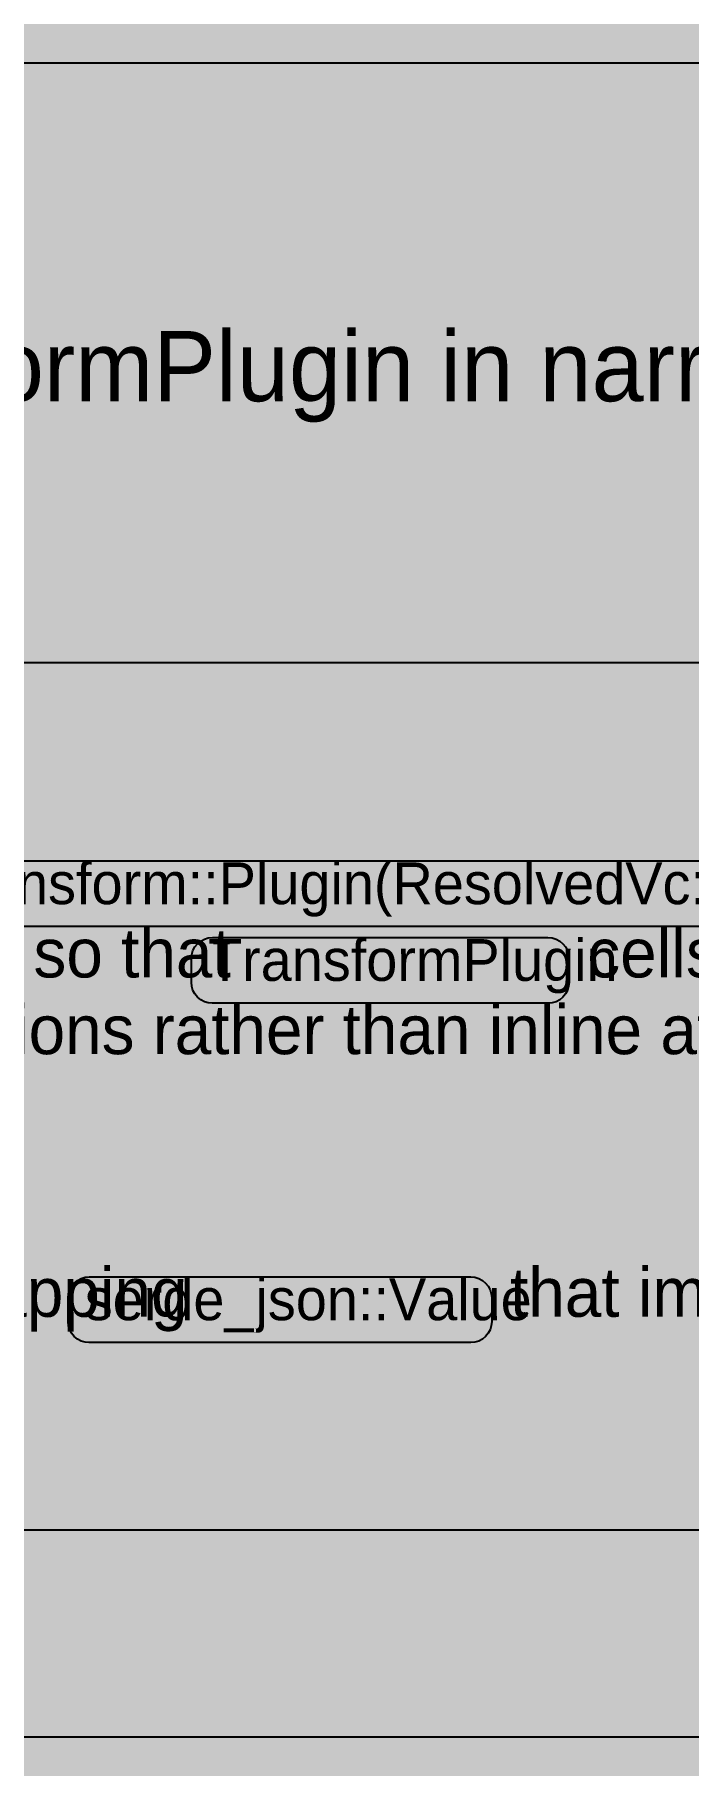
# Model space of a CAD drawing. Extents: x 0 to 2255, y 0 to 8703.
# Drawn here: x 660.1 to 846.4, y 4125.2 to 4618.5 of the extents above; entities that cross this region are included whole.
import ezdxf

# ---------------------------------------------------------------- set-up
doc = ezdxf.new("R2010")
doc.units = 0

msp = doc.modelspace()

# ---------------------------------------------------------------- hatches: boundary and pattern name
at = {"true_color": 0x0d1117}
for points in [[(0, 8703), (1280, 8703), (1280, 0.44), (0, 0.44)], [(0, 8639), (1280, 8639), (1280, 0.44), (0, 0.44)], [(350, 4610.55), (998.03, 4610.55), (998.03, 4610.55), (999.2, 4610.43), (1000.33, 4610.09), (1001.36, 4609.54), (1002.27, 4608.79), (1003.02, 4607.88), (1003.57, 4606.84), (1003.92, 4605.72), (1004.03, 4604.55), (1004.03, 4139.23), (1004.03, 4139.23), (1003.92, 4138.06), (1003.57, 4136.94), (1003.02, 4135.9), (1002.27, 4134.99), (1001.36, 4134.25), (1000.33, 4133.69), (999.2, 4133.35), (998.03, 4133.23), (350, 4133.23), (350, 4133.23), (348.83, 4133.35), (347.7, 4133.69), (346.67, 4134.25), (345.76, 4134.99), (345.01, 4135.9), (344.46, 4136.94), (344.12, 4138.06), (344, 4139.23), (344, 4604.55), (344, 4604.55), (344.12, 4605.72), (344.46, 4606.84), (345.01, 4607.88), (345.76, 4608.79), (346.67, 4609.54), (347.7, 4610.09), (348.83, 4610.43), (350, 4610.55)]]:
    msp.add_hatch(color=256, dxfattribs=at).paths.add_polyline_path(points, flags=0)
at = {"true_color": 0x010409}
msp.add_hatch(color=256, dxfattribs=at).paths.add_polyline_path([(0, 8639), (1280, 8639), (1280, 0.44), (0, 0.44)], flags=0)
at = {"true_color": 0x151b23}
msp.add_hatch(color=256, dxfattribs=at).paths.add_polyline_path([(364, 4439.55), (984.03, 4439.55), (984.03, 4439.55), (984.62, 4439.49), (985.18, 4439.32), (985.7, 4439.04), (986.15, 4438.67), (986.53, 4438.21), (986.8, 4437.69), (986.97, 4437.13), (987.03, 4436.55), (987.03, 4195.23), (987.03, 4195.23), (986.97, 4194.65), (986.8, 4194.09), (986.53, 4193.57), (986.15, 4193.11), (985.7, 4192.74), (985.18, 4192.46), (984.62, 4192.29), (984.03, 4192.23), (364, 4192.23), (364, 4192.23), (363.41, 4192.29), (362.85, 4192.46), (362.33, 4192.74), (361.88, 4193.11), (361.51, 4193.57), (361.23, 4194.09), (361.06, 4194.65), (361, 4195.23), (361, 4436.55), (361, 4436.55), (361.06, 4437.13), (361.23, 4437.69), (361.51, 4438.21), (361.88, 4438.67), (362.33, 4439.04), (362.85, 4439.32), (363.41, 4439.49), (364, 4439.55)], flags=0)
at = {"true_color": 0x656c76}
for points in [[(518.41, 4383.05), (949.52, 4383.05), (949.52, 4383.05), (950.69, 4382.93), (951.81, 4382.59), (952.85, 4382.04), (953.76, 4381.29), (954.5, 4380.38), (955.06, 4379.34), (955.4, 4378.22), (955.52, 4377.05), (955.52, 4370.3), (955.52, 4370.3), (955.4, 4369.13), (955.06, 4368), (954.5, 4366.96), (953.76, 4366.05), (952.85, 4365.31), (951.81, 4364.75), (950.69, 4364.41), (949.52, 4364.3), (518.41, 4364.3), (518.41, 4364.3), (517.24, 4364.41), (516.11, 4364.75), (515.07, 4365.31), (514.16, 4366.05), (513.42, 4366.96), (512.86, 4368), (512.52, 4369.13), (512.41, 4370.3), (512.41, 4377.05), (512.41, 4377.05), (512.52, 4378.22), (512.86, 4379.34), (513.42, 4380.38), (514.16, 4381.29), (515.07, 4382.04), (516.11, 4382.59), (517.24, 4382.93), (518.41, 4383.05)], [(710.8, 4361.19), (806.44, 4361.19), (806.44, 4361.19), (807.61, 4361.07), (808.73, 4360.73), (809.77, 4360.18), (810.68, 4359.43), (811.43, 4358.52), (811.98, 4357.48), (812.32, 4356.36), (812.44, 4355.19), (812.44, 4348.44), (812.44, 4348.44), (812.32, 4347.27), (811.98, 4346.14), (811.43, 4345.1), (810.68, 4344.19), (809.77, 4343.45), (808.73, 4342.89), (807.61, 4342.55), (806.44, 4342.44), (710.8, 4342.44), (710.8, 4342.44), (709.63, 4342.55), (708.5, 4342.89), (707.46, 4343.45), (706.55, 4344.19), (705.81, 4345.1), (705.25, 4346.14), (704.91, 4347.27), (704.8, 4348.44), (704.8, 4355.19), (704.8, 4355.19), (704.91, 4356.36), (705.25, 4357.48), (705.81, 4358.52), (706.55, 4359.43), (707.46, 4360.18), (708.5, 4360.73), (709.63, 4361.07), (710.8, 4361.19)], [(675.67, 4264.47), (784.41, 4264.47), (784.41, 4264.47), (785.58, 4264.35), (786.7, 4264.01), (787.74, 4263.46), (788.65, 4262.71), (789.4, 4261.8), (789.95, 4260.76), (790.29, 4259.64), (790.41, 4258.47), (790.41, 4251.72), (790.41, 4251.72), (790.29, 4250.55), (789.95, 4249.42), (789.4, 4248.39), (788.65, 4247.48), (787.74, 4246.73), (786.7, 4246.18), (785.58, 4245.83), (784.41, 4245.72), (675.67, 4245.72), (675.67, 4245.72), (674.5, 4245.83), (673.38, 4246.18), (672.34, 4246.73), (671.43, 4247.48), (670.68, 4248.39), (670.13, 4249.42), (669.79, 4250.55), (669.67, 4251.72), (669.67, 4258.47), (669.67, 4258.47), (669.79, 4259.64), (670.13, 4260.76), (670.68, 4261.8), (671.43, 4262.71), (672.34, 4263.46), (673.38, 4264.01), (674.5, 4264.35), (675.67, 4264.47)]]:
    msp.add_hatch(color=256, dxfattribs=at).paths.add_polyline_path(points, flags=0)

# ---------------------------------------------------------------- linework, layer by layer
at = {"true_color": 0x3d444d}
msp.add_lwpolyline([(998.03, 4133.23), (350, 4133.23), (350, 4133.23), (348.83, 4133.35), (347.7, 4133.69), (346.67, 4134.25), (345.76, 4134.99), (345.01, 4135.9), (344.46, 4136.94), (344.12, 4138.06), (344, 4139.23), (344, 4604.55), (344, 4604.55), (344.12, 4605.72), (344.46, 4606.84), (345.01, 4607.88), (345.76, 4608.79), (346.67, 4609.54), (347.7, 4610.09), (348.83, 4610.43), (350, 4610.55), (350, 4610.55), (998.03, 4610.55)], dxfattribs=at)
at = {"true_color": 0x151b23}
msp.add_lwpolyline([(984.03, 4192.23), (364, 4192.23), (364, 4192.23), (363.41, 4192.29), (362.85, 4192.46), (362.33, 4192.74), (361.88, 4193.11), (361.51, 4193.57), (361.23, 4194.09), (361.06, 4194.65), (361, 4195.23), (361, 4436.55), (361, 4436.55), (361.06, 4437.13), (361.23, 4437.69), (361.51, 4438.21), (361.88, 4438.67), (362.33, 4439.04), (362.85, 4439.32), (363.41, 4439.49), (364, 4439.55), (364, 4439.55), (984.03, 4439.55)], dxfattribs=at)
at = {"true_color": 0x656c76}
msp.add_lwpolyline([(949.52, 4364.3), (518.41, 4364.3), (518.41, 4364.3), (517.24, 4364.41), (516.11, 4364.75), (515.07, 4365.31), (514.16, 4366.05), (513.42, 4366.96), (512.86, 4368), (512.52, 4369.13), (512.41, 4370.3), (512.41, 4377.05), (512.41, 4377.05), (512.52, 4378.22), (512.86, 4379.34), (513.42, 4380.38), (514.16, 4381.29), (515.07, 4382.04), (516.11, 4382.59), (517.24, 4382.93), (518.41, 4383.05), (518.41, 4383.05), (949.52, 4383.05)], dxfattribs=at)
for points in [[(710.8, 4361.19), (806.44, 4361.19), (806.44, 4361.19), (807.61, 4361.07), (808.73, 4360.73), (809.77, 4360.18), (810.68, 4359.43), (811.43, 4358.52), (811.98, 4357.48), (812.32, 4356.36), (812.44, 4355.19), (812.44, 4348.44), (812.44, 4348.44), (812.32, 4347.27), (811.98, 4346.14), (811.43, 4345.1), (810.68, 4344.19), (809.77, 4343.45), (808.73, 4342.89), (807.61, 4342.55), (806.44, 4342.44), (710.8, 4342.44), (710.8, 4342.44), (709.63, 4342.55), (708.5, 4342.89), (707.46, 4343.45), (706.55, 4344.19), (705.81, 4345.1), (705.25, 4346.14), (704.91, 4347.27), (704.8, 4348.44), (704.8, 4355.19), (704.8, 4355.19), (704.91, 4356.36), (705.25, 4357.48), (705.81, 4358.52), (706.55, 4359.43), (707.46, 4360.18), (708.5, 4360.73), (709.63, 4361.07), (710.8, 4361.19)], [(675.67, 4264.47), (784.41, 4264.47), (784.41, 4264.47), (785.58, 4264.35), (786.7, 4264.01), (787.74, 4263.46), (788.65, 4262.71), (789.4, 4261.8), (789.95, 4260.76), (790.29, 4259.64), (790.41, 4258.47), (790.41, 4251.72), (790.41, 4251.72), (790.29, 4250.55), (789.95, 4249.42), (789.4, 4248.39), (788.65, 4247.48), (787.74, 4246.73), (786.7, 4246.18), (785.58, 4245.83), (784.41, 4245.72), (675.67, 4245.72), (675.67, 4245.72), (674.5, 4245.83), (673.38, 4246.18), (672.34, 4246.73), (671.43, 4247.48), (670.68, 4248.39), (670.13, 4249.42), (669.79, 4250.55), (669.67, 4251.72), (669.67, 4258.47), (669.67, 4258.47), (669.79, 4259.64), (670.13, 4260.76), (670.68, 4261.8), (671.43, 4262.71), (672.34, 4263.46), (673.38, 4264.01), (674.5, 4264.35), (675.67, 4264.47)]]:
    msp.add_lwpolyline(points, close=True, dxfattribs=at)

# ---------------------------------------------------------------- texts
at = {"true_color": 0xf0f6fc}
for s, height, p in [('turbopack: cache TransformPlugin in narrow-scoped turbo-tasks', 20, (361, 4514.05)), ('EcmascriptInputTransform::Plugin(ResolvedVc::cell(Box::new(...) as ', 11.9, (517.16, 4370.7)), (' so that ', 14, (654.61, 4349.81)), ('TransformPlugin', 11.9, (709.55, 4348.84)), (' cells are created inside', 14, (812.44, 4349.81)), (' functions rather than inline at call sites.', 14, (608.47, 4327.95)), (' newtype wrapping ', 14, (547.61, 4253.09)), (' that imple…', 14, (790.41, 4253.09)), ('serde_json::Value', 11.9, (674.42, 4252.12))]:
    msp.add_text(s, height=height, dxfattribs=at).set_placement(p)

doc.saveas('drawing.dxf')
